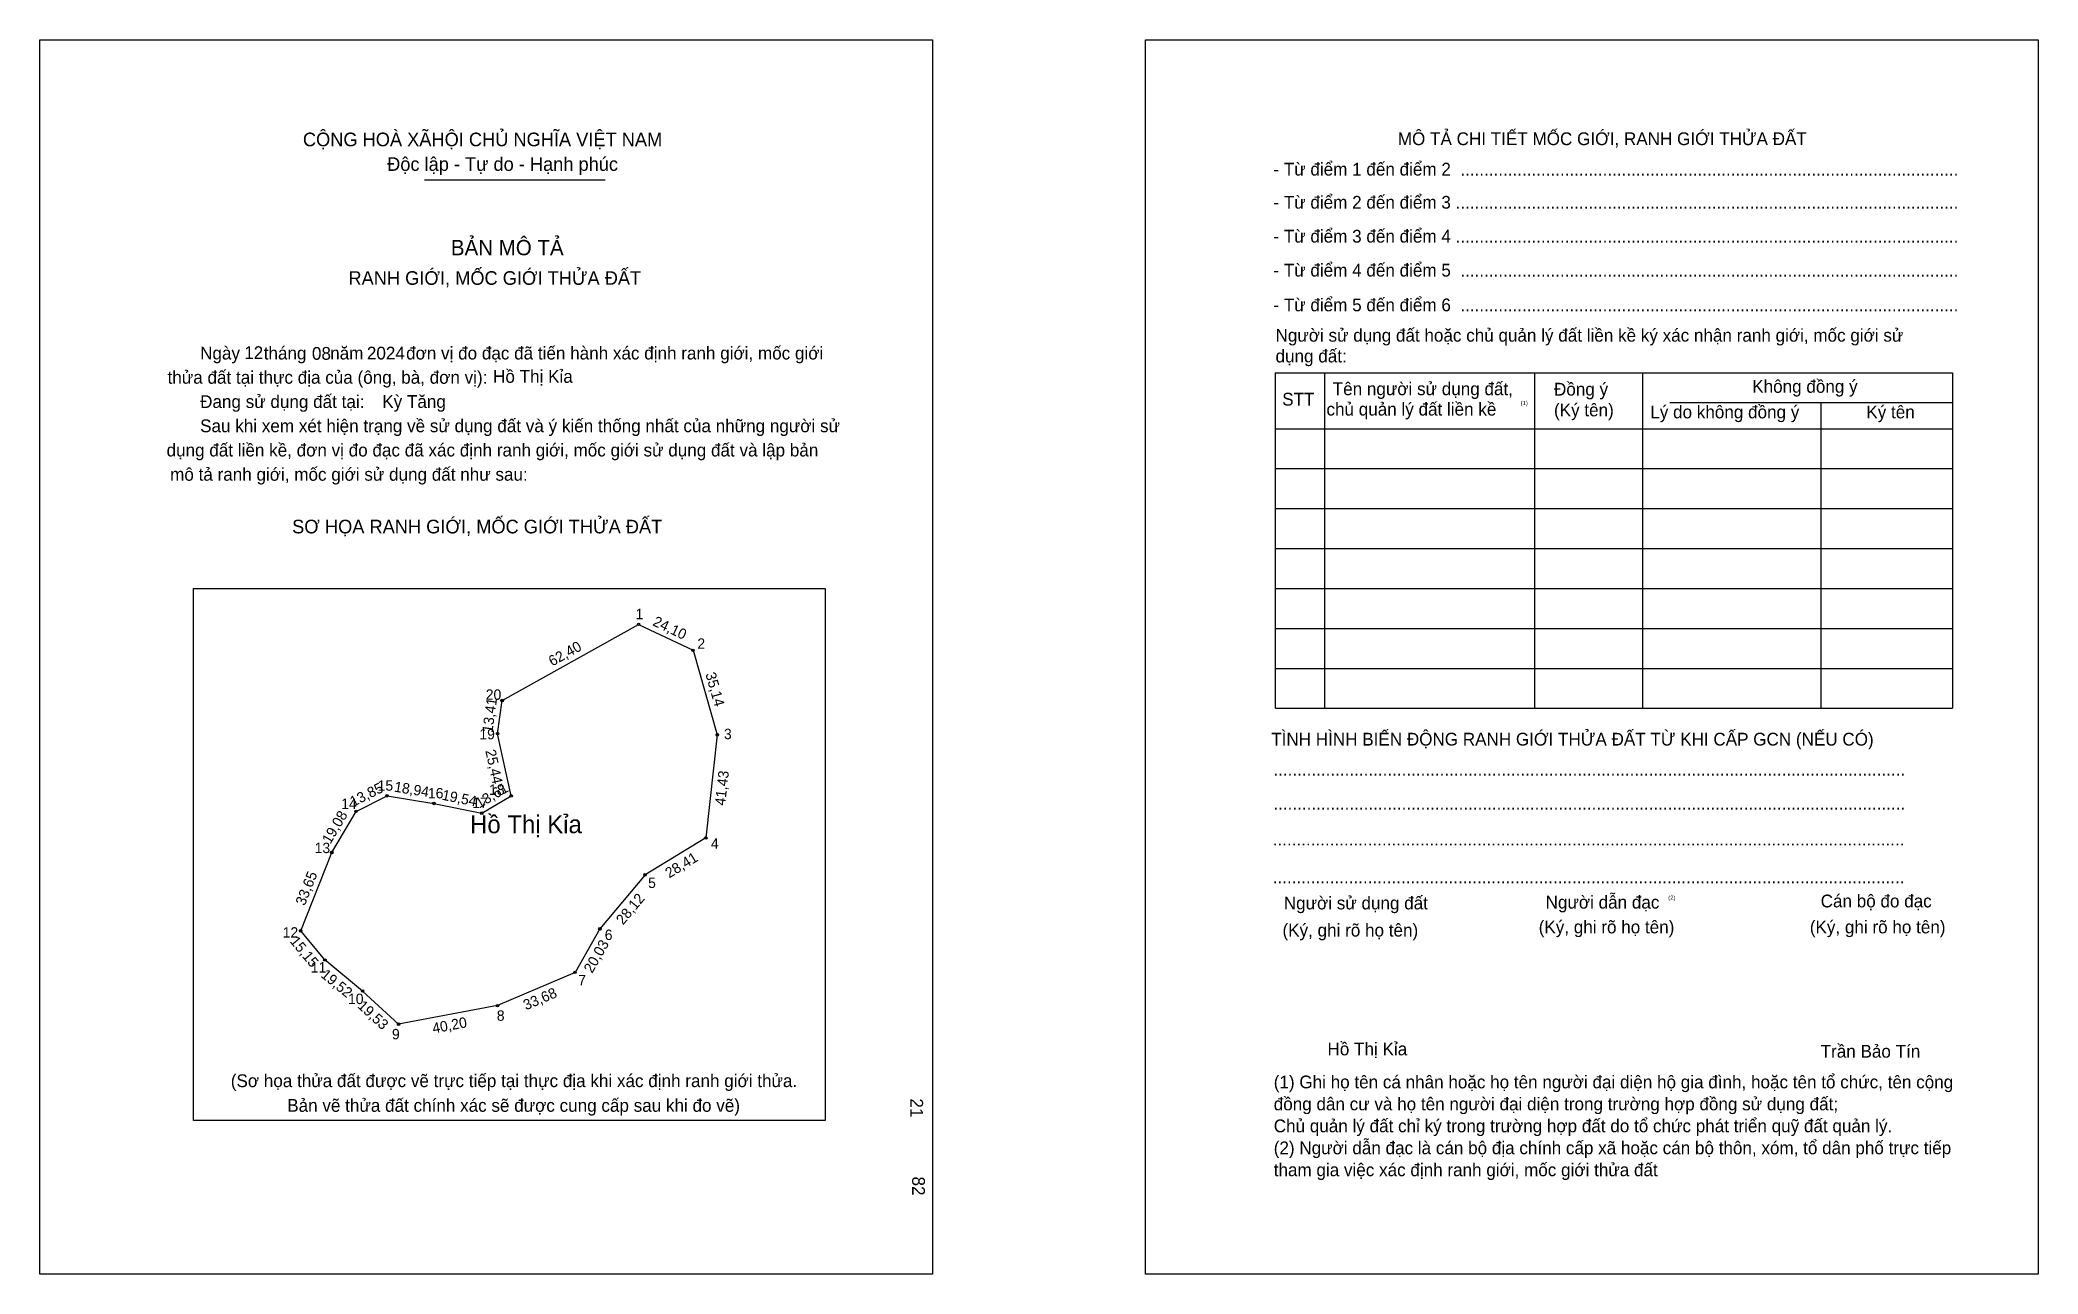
# Model space of a CAD drawing. Extents: x 548911 to 549709, y 1824869 to 1825362.
import ezdxf

# ---------------------------------------------------------------- set-up
doc = ezdxf.new("R2010")
doc.units = 0
for name, color, linetype in [('bmtKhungInTrang1', 7, 'Continuous'), ('bmtKhungInTrang2', 7, 'Continuous'), ('bmtNoiDung', 7, 'Continuous'), ('bmtTemplate', 7, 'Continuous'), ('CanhThua', 7, 'Continuous'), ('ChieuDaiCanhThua', 7, 'Continuous'), ('MocDinhThua', 7, 'Continuous'), ('SoHieuDinhThua', 7, 'Continuous'), ('TenChuSuDung', 7, 'Continuous')]:
    doc.layers.add(name, color=color, linetype=linetype)

msp = doc.modelspace()

# ---------------------------------------------------------------- linework, layer by layer
at = {"layer": 'bmtKhungInTrang1'}
msp.add_lwpolyline([(548910.86, 1825362.07), (549267.35, 1825362.07), (549267.35, 1824868.99), (548910.86, 1824868.99)], close=True, dxfattribs=at)
at = {"layer": 'bmtKhungInTrang2'}
msp.add_lwpolyline([(549352.36, 1825362.07), (549708.86, 1825362.07), (549708.86, 1824868.99), (549352.36, 1824868.99)], close=True, dxfattribs=at)
at = {"layer": 'bmtTemplate'}
for p, q in [((549064.48, 1825306.18), (549136.57, 1825306.18)), ((549423.88, 1825229.07), (549423.88, 1825095.03)), ((549507.74, 1825229.07), (549507.74, 1825095.03)), ((549550.88, 1825229.23), (549550.88, 1825095.03)), ((549674.72, 1825229.07), (549674.72, 1825095.03)), ((549561.83, 1825217.27), (549674.72, 1825217.27)), ((549404.33, 1825206.73), (549674.72, 1825206.73)), ((549404.33, 1825190.78), (549674.72, 1825190.78)), ((549404.33, 1825174.82), (549674.72, 1825174.82)), ((549404.33, 1825158.86), (549674.72, 1825158.86)), ((549404.33, 1825142.9), (549674.72, 1825142.9)), ((549404.33, 1825126.94), (549674.72, 1825126.94)), ((549404.33, 1825110.99), (549674.72, 1825110.99)), ((549404.33, 1825095.03), (549674.72, 1825095.03))]:
    msp.add_line(p, q, dxfattribs=at)
for points in [[(549404.15, 1825229.07), (549674.72, 1825229.07)], [(549404.15, 1825229.07), (549404.15, 1825095.03)], [(549622.1, 1825217.11), (549622.1, 1825095.03)]]:
    msp.add_lwpolyline(points, dxfattribs=at)
msp.add_lwpolyline([(548972.19, 1824930.4), (548972.19, 1825142.89), (549224.44, 1825142.89), (549224.44, 1824930.4)], close=True, dxfattribs=at)
at = {"layer": 'CanhThua'}
for p, q in [((549095.44, 1825098.16), (549149.94, 1825128.55)), ((549149.94, 1825128.55), (549171.7, 1825118.2)), ((549171.7, 1825118.2), (549181.38, 1825084.43)), ((549093.61, 1825084.88), (549095.44, 1825098.16)), ((549099.05, 1825060.03), (549093.61, 1825084.88)), ((549181.38, 1825084.43), (549176.79, 1825043.25)), ((549037.1, 1825053.85), (549049.47, 1825060.08)), ((549049.47, 1825060.08), (549068.16, 1825057.02)), ((549087.31, 1825053.14), (549099.05, 1825060.03)), ((549027.4, 1825037.42), (549037.1, 1825053.85)), ((549068.16, 1825057.02), (549087.31, 1825053.14)), ((549176.79, 1825043.25), (549152.53, 1825028.48)), ((549014.98, 1825006.14), (549027.4, 1825037.42)), ((549152.53, 1825028.48), (549134.49, 1825006.91)), ((549024.64, 1824994.47), (549014.98, 1825006.14)), ((549134.49, 1825006.91), (549124.55, 1824989.52)), ((549039.71, 1824982.07), (549024.64, 1824994.47)), ((549124.55, 1824989.52), (549093.59, 1824976.25)), ((549054.08, 1824968.84), (549039.71, 1824982.07)), ((549093.59, 1824976.25), (549054.08, 1824968.84))]:
    msp.add_line(p, q, dxfattribs=at)
at = {"layer": 'MocDinhThua'}
for centre in [(549149.94, 1825128.55), (549171.7, 1825118.2), (549095.44, 1825098.16), (549093.61, 1825084.88), (549181.38, 1825084.43), (549049.47, 1825060.08), (549099.05, 1825060.03), (549037.1, 1825053.85), (549068.16, 1825057.02), (549087.31, 1825053.14), (549176.79, 1825043.25), (549027.4, 1825037.42), (549152.53, 1825028.48), (549014.98, 1825006.14), (549134.49, 1825006.91), (549024.64, 1824994.47), (549124.55, 1824989.52), (549039.71, 1824982.07), (549093.59, 1824976.25), (549054.08, 1824968.84)]:
    msp.add_circle(centre, 0.499, dxfattribs=at)

# ---------------------------------------------------------------- texts
at = {"layer": 'bmtNoiDung'}
for s, p in [('12', (548992.43, 1825234.57)), ('08', (549019.48, 1825234.28)), ('2024', (549041.43, 1825234.4)), ('Hồ Thị Kỉa', (549091.82, 1825225.08)), ('Kỳ Tăng', (549047.56, 1825215.05)), ('Hồ Thị Kỉa', (549425.07, 1824956.38))]:
    msp.add_text(s, height=5.101, dxfattribs=at).set_placement(p)
for s, p in [('21', (549258.47, 1824939.18)), ('82', (549259.2, 1824907.96))]:
    msp.add_text(s, height=5.101, rotation=270, dxfattribs=at).set_placement(p)
at = {"layer": 'bmtTemplate'}
for s, height, p in [('CỘNG HOÀ XÃHỘI CHỦ NGHĨA VIỆT NAM', 5.4408, (549015.87, 1825319.6)), ('MÔ TẢ CHI TIẾT MỐC GIỚI, RANH GIỚI THỬA ĐẤT', 5.0988, (549453.16, 1825320.04)), ('Độc lập - Tự do - Hạnh phúc', 5.4408, (549049.51, 1825309.76)), ('- Từ điểm 1 đến điểm 2  .........................................................................................................', 5.09884, (549403.46, 1825307.88)), ('- Từ điểm 2 đến điểm 3 ..........................................................................................................', 5.09884, (549403.46, 1825294.66)), ('BẢN MÔ TẢ', 6.121, (549074.98, 1825276.04)), ('- Từ điểm 3 đến điểm 4 ..........................................................................................................', 5.09884, (549403.46, 1825281.1)), ('RANH GIỚI, MỐC GIỚI THỬA ĐẤT', 5.4408, (549034.06, 1825264.23)), ('- Từ điểm 4 đến điểm 5  .........................................................................................................', 5.09884, (549403.46, 1825267.53)), ('- Từ điểm 5 đến điểm 6  .........................................................................................................', 5.09884, (549403.46, 1825253.65)), ('Người sử dụng đất hoặc chủ quản lý đất liền kề ký xác nhận ranh giới, mốc giới sử', 5.0988, (549404.33, 1825241.52)), ('Ngày     tháng     năm         đơn vị đo đạc đã tiến hành xác định ranh giới, mốc giới ', 5.1008, (548974.82, 1825234.4)), ('dụng đất:', 5.099, (549404.33, 1825233.23)), ('thửa đất tại thực địa của (ông, bà, đơn vị):', 5.1008, (548961.82, 1825224.71)), ('Không đồng ý', 5.0988, (549594.72, 1825221.1)), ('Đang sử dụng đất tại:', 5.1008, (548974.82, 1825215.02)), ('STT', 5.099, (549406.99, 1825215.99)), ('Tên người sử dụng đất,', 5.0988, (549427.17, 1825220.14)), ('Đồng ý', 5.099, (549515.54, 1825219.98)), ('Sau khi xem xét hiện trạng về sử dụng đất và ý kiến thống nhất của những người sử ', 5.1008, (548974.82, 1825205.34)), ('chủ quản lý đất liền kề', 5.0988, (549424.67, 1825211.99)), ('(1)', 1.7, (549502.22, 1825216.17)), ('(Ký tên)', 5.099, (549515.54, 1825211.68)), ('Lý do không đồng ý', 5.0988, (549554, 1825210.88)), ('Ký tên', 5.099, (549640.29, 1825210.88)), ('dụng đất liền kề, đơn vị đo đạc đã xác định ranh giới, mốc giới sử dụng đất và lập bản', 5.1008, (548961.43, 1825195.65)), ('mô tả ranh giới, mốc giới sử dụng đất như sau:', 5.1008, (548962.84, 1825185.96)), ('SƠ HỌA RANH GIỚI, MỐC GIỚI THỬA ĐẤT', 5.4408, (549011.57, 1825164.92)), ('TÌNH HÌNH BIẾN ĐỘNG RANH GIỚI THỬA ĐẤT TỪ KHI CẤP GCN (NẾU CÓ)', 5.0988, (549402.6, 1825080.15)), ('.....................................................................................................................................', 5.10649, (549403.46, 1825068.15)), ('.....................................................................................................................................', 5.10649, (549403.46, 1825054.58)), ('.....................................................................................................................................', 5.10649, (549403.2, 1825040.22)), ('.....................................................................................................................................', 5.10649, (549403.2, 1825025.06)), ('Người sử dụng đất', 5.0988, (549407.62, 1825014.69)), ('Người dẫn đạc', 5.0988, (549512.2, 1825015.01)), ('(2)', 1.7, (549561.17, 1825018.53)), ('Cán bộ đo đạc', 5.0988, (549622.04, 1825015.49)), ('(Ký, ghi rõ họ tên)', 5.0988, (549407.1, 1825003.84)), ('(Ký, ghi rõ họ tên)', 5.0988, (549509.43, 1825005.12)), ('(Ký, ghi rõ họ tên)', 5.0988, (549617.71, 1825005.12)), ('Trần Bảo Tín', 5.0988, (549622.04, 1824955.45)), ('(Sơ họa thửa đất được vẽ trực tiếp tại thực địa khi xác định ranh giới thửa.', 5.1008, (548987.07, 1824943.68)), ('(1) Ghi họ tên cá nhân hoặc họ tên người đại diện hộ gia đình, hoặc tên tổ chức, tên cộng', 5.0988, (549403.61, 1824943.19)), ('Bản vẽ thửa đất chính xác sẽ được cung cấp sau khi đo vẽ)', 5.1008, (549009.62, 1824933.82)), ('đồng dân cư và họ tên người đại diện trong trường hợp đồng sử dụng đất;', 5.0988, (549403.61, 1824934.41)), ('Chủ quản lý đất chỉ ký trong trường hợp đất do tổ chức phát triển quỹ đất quản lý.', 5.0988, (549403.61, 1824925.64)), ('(2) Người dẫn đạc là cán bộ địa chính cấp xã hoặc cán bộ thôn, xóm, tổ dân phố trực tiếp', 5.0988, (549403.61, 1824916.86)), ('tham gia việc xác định ranh giới, mốc giới thửa đất', 5.0988, (549403.61, 1824908.08))]:
    msp.add_text(s, height=height, dxfattribs=at).set_placement(p)
at = {"layer": 'ChieuDaiCanhThua'}
for s, rotation, p in [('24,10', 334.57682, (549155.27, 1825128.31)), ('62,40', 29.14567, (549115.45, 1825111.7)), ('35,14', 285.99042, (549176.58, 1825108.74)), ('13,41', 82.16785, (549091.55, 1825085.13)), ('25,44', 282.34631, (549088.71, 1825078.08)), ('41,43', 83.63217, (549184.49, 1825056.05)), ('13,85', 26.74264, (549035.96, 1825055.6)), ('18,94', 350.69035, (549052.12, 1825061.76)), ('19,54', 348.54859, (549071.16, 1825058.53)), ('13,61', 30.40366, (549086.32, 1825054.97)), ('19,08', 59.44827, (549026.83, 1825040.54)), ('28,41', 31.34255, (549162.15, 1825027.03)), ('33,65', 68.3415, (549016.62, 1825015.9)), ('28,12', 50.09919, (549143.73, 1825008.23)), ('15,15', 309.61621, (549010.44, 1825001.84)), ('20,03', 60.22496, (549131.39, 1824988.92)), ('19,52', 320.56313, (549022.72, 1824987.97)), ('33,68', 23.20127, (549104.96, 1824974.34)), ('19,53', 317.35528, (549037.42, 1824975.71)), ('40,20', 10.62001, (549067.98, 1824965.1))]:
    msp.add_text(s, height=4.16, rotation=rotation, dxfattribs=at).set_placement(p)
at = {"layer": 'SoHieuDinhThua'}
for s, p in [('1', (549148.72, 1825130.63)), ('2', (549173.41, 1825118.81)), ('20', (549088.91, 1825098.43)), ('19', (549086.35, 1825082.63)), ('3', (549184.04, 1825082.69)), ('14', (549031.17, 1825054.81)), ('15', (549045.72, 1825062.11)), ('16', (549065.81, 1825059.03)), ('17', (549083.52, 1825055.16)), ('18', (549090.23, 1825060.45)), ('4', (549178.82, 1825038.94)), ('13', (549020.57, 1825037.17)), ('5', (549153.74, 1825023.24)), ('12', (549007.79, 1825003.41)), ('6', (549136.42, 1825002.45)), ('11', (549019.01, 1824989.45)), ('7', (549125.83, 1824984.34)), ('10', (549033.89, 1824976.86)), ('8', (549093.31, 1824970.19)), ('9', (549051.45, 1824962.77))]:
    msp.add_text(s, height=4.16, dxfattribs=at).set_placement(p)
at = {"layer": 'TenChuSuDung'}
msp.add_text('Hồ Thị Kỉa', height=7.153, dxfattribs=at).set_placement((549082.62, 1825045.12))

doc.saveas('drawing.dxf')
